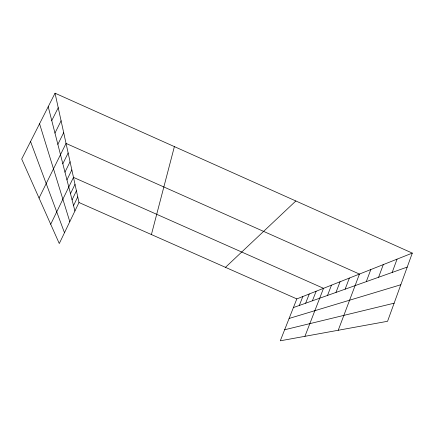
<?xml version="1.0" encoding="UTF-8"?>
<svg xmlns="http://www.w3.org/2000/svg" width="434" height="434" viewBox="0 0 434 434"><rect width="100%" height="100%" fill="white"/><g stroke="black" fill="none" stroke-linecap="round" stroke-linejoin="round"><path stroke-width="0.65" d="M151.412 234.561L174.392 146.611M412.3 253.098L387.562 321.285L280.288 340.804L296.823 298.912L412.3 253.098L55.042 93.196L21.7 159.034L59.284 243.555L78.988 202.51L55.042 93.196M392.173 272.433L397.05 259.147M378.594 277.261L383.293 264.604M366.291 281.639L370.815 269.557M338.238 330.263L359.455 274.066L66.044 143.415L39.049 198.056M345.133 289.163L349.354 278.075M335.976 292.424L340.055 281.758M327.518 295.429L331.473 285.165M304.923 336.323L323.52 288.322L73.482 177.376L50.702 224.259M312.415 300.805L316.136 291.252M305.644 303.214L309.258 293.981M299.324 305.46L302.834 296.531M73.541 205.602L77.751 196.857M70.487 193.672L75.006 184.336M72.066 199.846L76.427 190.814M66.955 179.888L71.843 169.873M64.975 172.157L70.064 161.768M62.832 163.775L68.138 152.98M57.863 144.376L63.684 132.647M54.966 133.07L61.091 120.804M51.765 120.576L58.227 107.724M225.474 267.339L295.847 200.975M293.411 307.565L407.228 267.078M289.115 318.453L400.815 284.758M284.65 329.759L394.126 303.187M78.988 202.51L296.823 298.912M30.554 141.555L64.482 232.727M39.565 123.761L69.798 221.655M48.207 106.693L74.919 210.984"/></g></svg>
